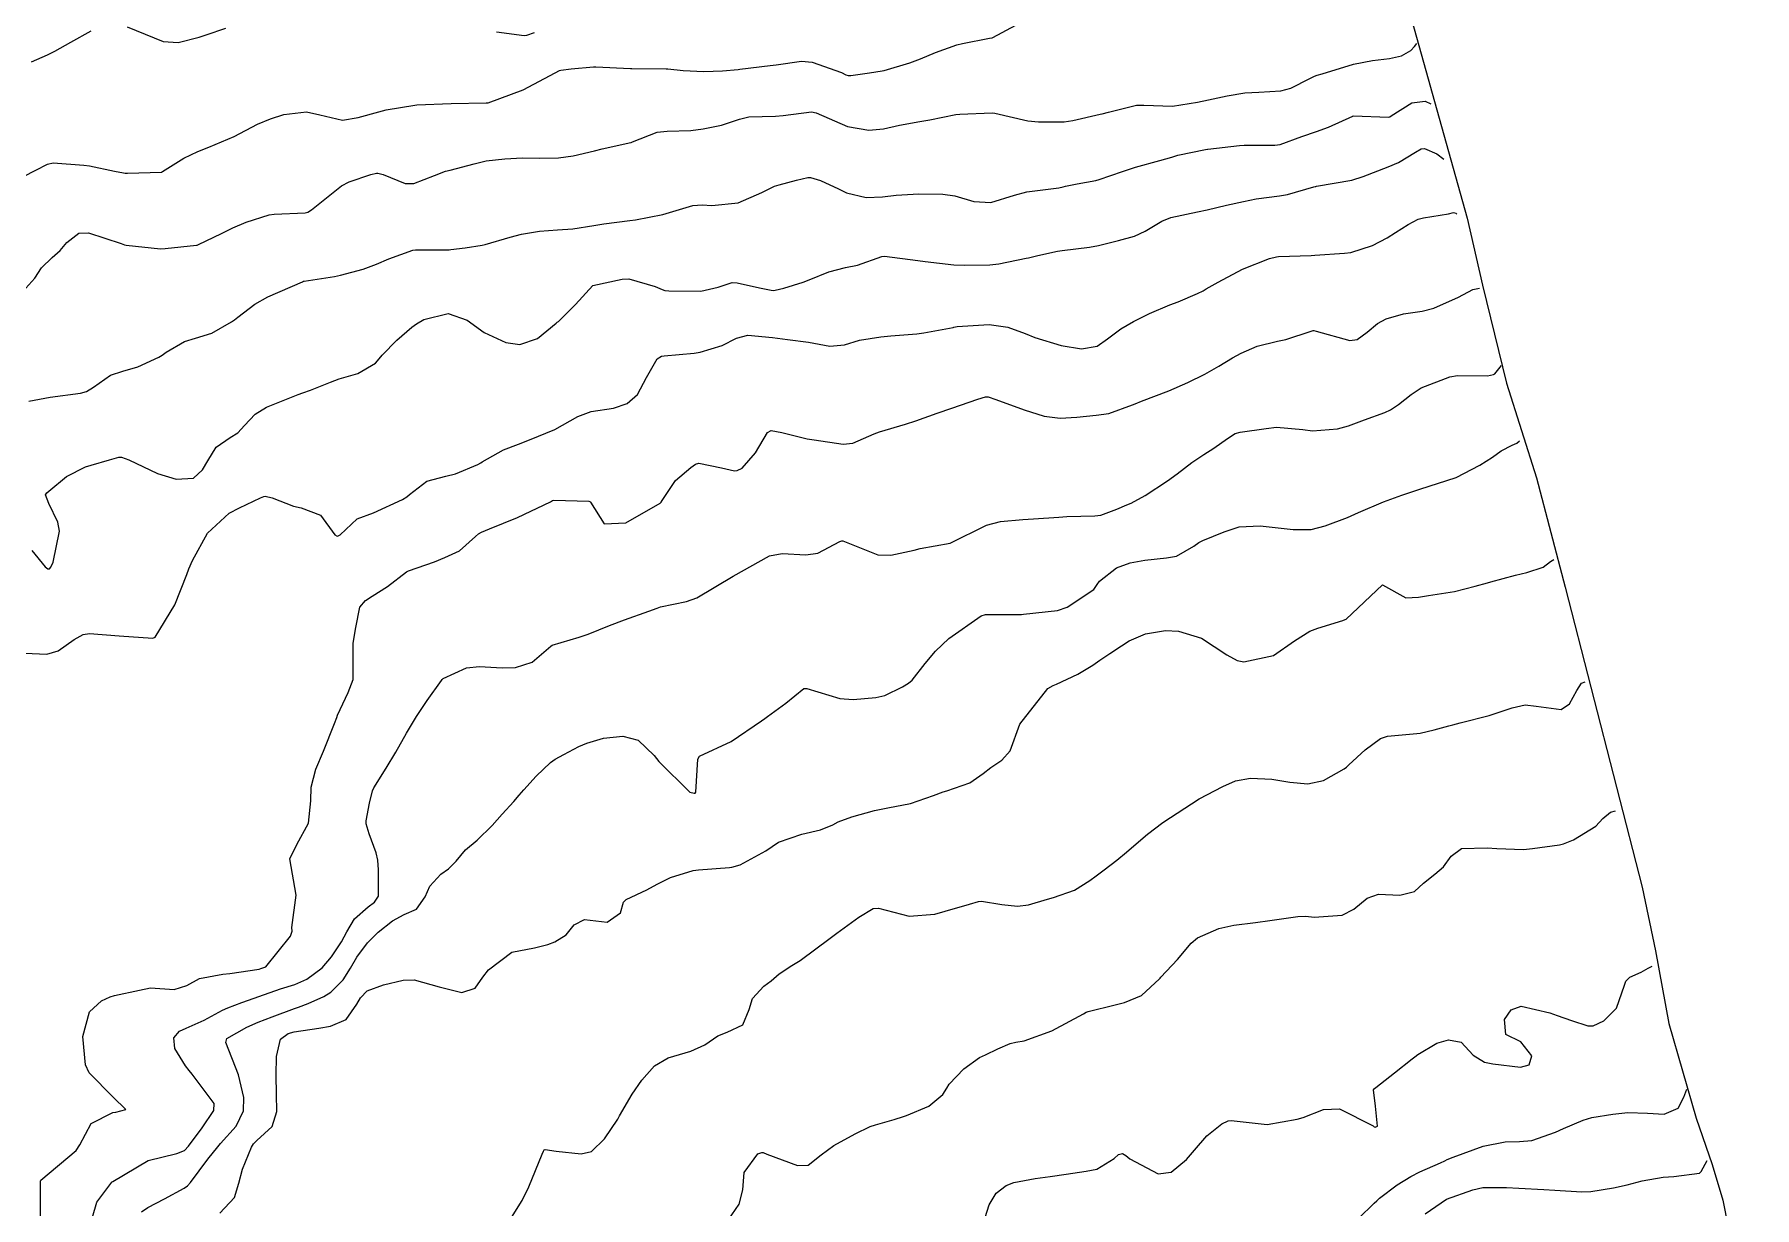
# Model space of a CAD drawing. Header units: metres. Extents: x 318500 to 325275, y 7408834 to 7428799.
# Drawn here: x 322350.6 to 322446, y 7417301.3 to 7417366.4 of the extents above; entities that cross this region are included whole.
import ezdxf

# ---------------------------------------------------------------- set-up
doc = ezdxf.new("R2010")
doc.units = ezdxf.units.M
doc.header["$MEASUREMENT"] = 0
for name, color, linetype in [('Area', 45, 'Continuous'), ('Curvas de Nivel 1m', 11, 'Continuous'), ('Curvas de Nivel 5m', 15, 'Continuous')]:
    doc.layers.add(name, color=color, linetype=linetype)

msp = doc.modelspace()

# ---------------------------------------------------------------- linework, layer by layer
at = {"layer": 'Area'}
msp.add_lwpolyline([(322425.91, 7417370.867), (322430.019, 7417356.193), (322430.862, 7417352.482), (322432.203, 7417347.04), (322433.855, 7417341.788), (322435.442, 7417335.736), (322439.715, 7417319.094), (322440.465, 7417315.565), (322441.198, 7417311.539), (322442.713, 7417306.294), (322443.599, 7417303.734), (322444.187, 7417301.75), (322445.955, 7417292.852)], dxfattribs=at)
at = {"layer": 'Curvas de Nivel 1m', "flags": 128}
for points, elevation in [([(322349.967, 7417358.505), (322350.652, 7417358.86), (322351.293, 7417359.175), (322351.616, 7417359.249), (322353.308, 7417359.131), (322353.614, 7417359.087), (322355.003, 7417358.799), (322355.514, 7417358.697), (322355.609, 7417358.683), (322355.721, 7417358.677), (322357.61, 7417358.749), (322357.676, 7417358.769), (322358.854, 7417359.519), (322359.627, 7417359.881), (322360.238, 7417360.123), (322361.64, 7417360.71), (322362.94, 7417361.408), (322363.655, 7417361.693), (322364.394, 7417361.944), (322365.661, 7417362.09), (322366.39, 7417361.918), (322367.655, 7417361.632), (322368.515, 7417361.763), (322369.662, 7417362.09), (322370.08, 7417362.188), (322371.668, 7417362.457), (322371.779, 7417362.467), (322373.67, 7417362.55), (322375.625, 7417362.576), (322375.67, 7417362.579), (322375.729, 7417362.587), (322377.678, 7417363.304), (322379.454, 7417364.24), (322379.689, 7417364.377), (322379.76, 7417364.399), (322380.329, 7417364.464), (322381.571, 7417364.572), (322381.692, 7417364.571), (322383.631, 7417364.481), (322383.691, 7417364.48), (322385.608, 7417364.475), (322385.691, 7417364.471), (322386.54, 7417364.382), (322387.689, 7417364.317), (322388.719, 7417364.355), (322389.595, 7417364.438), (322389.692, 7417364.448), (322391.364, 7417364.654), (322391.696, 7417364.698), (322393.096, 7417364.902), (322393.698, 7417364.838), (322395.323, 7417364.266), (322395.571, 7417364.144), (322395.688, 7417364.098), (322395.849, 7417364.097), (322396.883, 7417364.248), (322397.581, 7417364.351), (322397.692, 7417364.373), (322399.114, 7417364.803), (322399.702, 7417365.032), (322400.529, 7417365.377), (322401.714, 7417365.791), (322402.025, 7417365.867), (322403.536, 7417366.162), (322403.685, 7417366.196), (322403.721, 7417366.207), (322404.985, 7417366.887)], 756), ([(322350.085, 7417352.304), (322350.594, 7417352.859), (322350.966, 7417353.429), (322351.547, 7417354.006), (322352.002, 7417354.395), (322352.369, 7417354.838), (322353.03, 7417355.366), (322353.568, 7417355.375), (322355.377, 7417354.793), (322355.559, 7417354.716), (322355.657, 7417354.69), (322357.556, 7417354.497), (322357.816, 7417354.506), (322359.559, 7417354.692), (322359.597, 7417354.702), (322359.668, 7417354.738), (322360.95, 7417355.338), (322361.574, 7417355.654), (322362.305, 7417355.977), (322363.585, 7417356.372), (322363.86, 7417356.412), (322365.588, 7417356.494), (322365.724, 7417356.522), (322365.928, 7417356.655), (322367.604, 7417357.986), (322368.022, 7417358.21), (322369.232, 7417358.614), (322369.542, 7417358.679), (322369.611, 7417358.681), (322369.916, 7417358.605), (322371.126, 7417358.108), (322371.605, 7417358.119), (322372.753, 7417358.563), (322373.369, 7417358.799), (322373.615, 7417358.859), (322374.95, 7417359.207), (322375.623, 7417359.366), (322376.653, 7417359.486), (322377.625, 7417359.527), (322378.6, 7417359.511), (322379.626, 7417359.535), (322380.444, 7417359.646), (322381.632, 7417359.921), (322382.047, 7417360.031), (322383.639, 7417360.385), (322383.665, 7417360.394), (322383.735, 7417360.419), (322385.098, 7417360.949), (322385.649, 7417361.017), (322386.969, 7417361.058), (322387.652, 7417361.14), (322388.665, 7417361.344), (322389.66, 7417361.682), (322390.193, 7417361.801), (322391.663, 7417361.85), (322392.084, 7417361.885), (322393.667, 7417362.094), (322393.917, 7417362.036), (322395.655, 7417361.278), (322396.835, 7417361.065), (322397.654, 7417361.147), (322398.542, 7417361.341), (322399.66, 7417361.545), (322400.226, 7417361.637), (322401.666, 7417361.93), (322401.889, 7417361.956), (322403.668, 7417362.027), (322403.82, 7417362.006), (322405.662, 7417361.58), (322406.254, 7417361.528), (322407.662, 7417361.538), (322408.151, 7417361.606), (322409.668, 7417361.956), (322409.769, 7417361.978), (322410.123, 7417362.073), (322411.674, 7417362.448), (322412.093, 7417362.463), (322413.674, 7417362.395), (322415.063, 7417362.619), (322415.681, 7417362.75), (322416.705, 7417362.964), (322417.687, 7417363.135), (322418.469, 7417363.177), (322419.69, 7417363.241), (322420.233, 7417363.394), (322421.292, 7417363.924), (322421.559, 7417364.064), (322421.702, 7417364.119), (322421.983, 7417364.196), (322423.708, 7417364.719), (322424.759, 7417364.923), (322425.712, 7417365.04), (322426.372, 7417365.195), (322426.901, 7417365.487), (322427.105, 7417365.706), (322427.22, 7417365.87)], 757), ([(322350.251, 7417346.053), (322351.444, 7417346.274), (322353.117, 7417346.495), (322353.448, 7417346.583), (322353.839, 7417346.814), (322354.78, 7417347.48), (322355.464, 7417347.716), (322356.308, 7417347.941), (322357.476, 7417348.482), (322357.653, 7417348.592), (322357.876, 7417348.764), (322358.883, 7417349.355), (322359.492, 7417349.534), (322360.403, 7417349.82), (322361.506, 7417350.446), (322361.663, 7417350.553), (322361.853, 7417350.707), (322362.8, 7417351.414), (322363.521, 7417351.822), (322365.425, 7417352.662), (322365.496, 7417352.695), (322365.531, 7417352.705), (322367.205, 7417352.965), (322367.536, 7417353.031), (322368.796, 7417353.362), (322369.545, 7417353.635), (322370.216, 7417353.934), (322371.558, 7417354.421), (322371.696, 7417354.44), (322373.558, 7417354.44), (322373.662, 7417354.446), (322374.45, 7417354.541), (322375.403, 7417354.691), (322375.563, 7417354.727), (322376.942, 7417355.136), (322377.572, 7417355.298), (322378.584, 7417355.475), (322379.576, 7417355.544), (322380.431, 7417355.607), (322381.58, 7417355.779), (322382.139, 7417355.884), (322383.585, 7417356.068), (322383.901, 7417356.1), (322385.406, 7417356.393), (322385.591, 7417356.447), (322387.083, 7417356.888), (322387.596, 7417356.927), (322388.13, 7417356.897), (322389.597, 7417357.049), (322390.903, 7417357.621), (322391.606, 7417357.956), (322391.875, 7417358.04), (322392.827, 7417358.298), (322393.454, 7417358.45), (322393.612, 7417358.45), (322394.155, 7417358.282), (322395.15, 7417357.811), (322395.603, 7417357.601), (322396.689, 7417357.332), (322397.601, 7417357.376), (322398.36, 7417357.465), (322399.603, 7417357.531), (322400.943, 7417357.529), (322401.602, 7417357.423), (322402.657, 7417357.112), (322403.599, 7417357.052), (322404.918, 7417357.456), (322405.605, 7417357.648), (322407.372, 7417357.868), (322407.608, 7417357.934), (322407.739, 7417357.969), (322408.391, 7417358.092), (322409.418, 7417358.277), (322409.614, 7417358.329), (322410.897, 7417358.785), (322411.624, 7417359.014), (322412.981, 7417359.38), (322413.636, 7417359.581), (322413.977, 7417359.676), (322415.506, 7417360.001), (322415.617, 7417360.023), (322415.64, 7417360.024), (322417.4, 7417360.217), (322417.644, 7417360.23), (322419.356, 7417360.232), (322419.645, 7417360.279), (322420.854, 7417360.726), (322421.656, 7417361.001), (322422.336, 7417361.234), (322423.669, 7417361.849), (322423.703, 7417361.856), (322425.669, 7417361.797), (322425.721, 7417361.808), (322425.798, 7417361.859), (322426.947, 7417362.582), (322427.683, 7417362.683), (322428.01, 7417362.53)], 758), ([(322350.429, 7417337.764), (322351.163, 7417336.852), (322351.318, 7417336.745), (322351.409, 7417336.758), (322351.476, 7417336.848), (322351.601, 7417337.122), (322351.965, 7417338.841), (322351.858, 7417339.345), (322351.365, 7417340.366), (322351.175, 7417340.852), (322351.255, 7417340.968), (322351.373, 7417341.058), (322352.347, 7417341.874), (322353.394, 7417342.405), (322353.713, 7417342.497), (322354.74, 7417342.8), (322355.253, 7417342.941), (322355.402, 7417342.941), (322355.806, 7417342.786), (322357.389, 7417342.032), (322358.425, 7417341.714), (322359.386, 7417341.784), (322359.893, 7417342.232), (322360.181, 7417342.728), (322360.642, 7417343.491), (322361.42, 7417344.027), (322361.843, 7417344.286), (322362.227, 7417344.702), (322362.804, 7417345.329), (322363.44, 7417345.719), (322365.19, 7417346.406), (322365.448, 7417346.502), (322365.872, 7417346.654), (322366.989, 7417347.105), (322367.46, 7417347.277), (322368.498, 7417347.586), (322369.473, 7417348.151), (322369.684, 7417348.4), (322369.849, 7417348.604), (322370.662, 7417349.423), (322371.503, 7417350.145), (322371.753, 7417350.33), (322372.158, 7417350.57), (322373.514, 7417350.908), (322374.569, 7417350.539), (322375.5, 7417349.853), (322376.708, 7417349.295), (322377.49, 7417349.192), (322378.461, 7417349.52), (322379.509, 7417350.378), (322379.561, 7417350.418), (322379.622, 7417350.469), (322380.58, 7417351.399), (322381.53, 7417352.45), (322383.161, 7417352.8), (322383.536, 7417352.827), (322384.987, 7417352.398), (322385.371, 7417352.235), (322385.528, 7417352.182), (322385.753, 7417352.163), (322387.528, 7417352.141), (322388.483, 7417352.356), (322389.251, 7417352.628), (322389.534, 7417352.601), (322390.769, 7417352.321), (322391.415, 7417352.198), (322391.529, 7417352.187), (322391.644, 7417352.193), (322392.128, 7417352.304), (322393.193, 7417352.636), (322393.537, 7417352.768), (322394.612, 7417353.206), (322395.548, 7417353.446), (322396.208, 7417353.592), (322397.557, 7417354.059), (322397.71, 7417354.076), (322399.554, 7417353.842), (322399.969, 7417353.788), (322401.551, 7417353.6), (322402.134, 7417353.589), (322403.552, 7417353.6), (322404.046, 7417353.652), (322405.558, 7417353.97), (322405.689, 7417353.997), (322406.206, 7417354.12), (322407.306, 7417354.361), (322407.564, 7417354.398), (322409.076, 7417354.576), (322409.569, 7417354.681), (322410.688, 7417354.948), (322411.577, 7417355.189), (322412.158, 7417355.465), (322413.079, 7417356.028), (322413.593, 7417356.228), (322415.069, 7417356.535), (322415.6, 7417356.652), (322416.673, 7417356.914), (322417.607, 7417357.122), (322418.31, 7417357.259), (322419.612, 7417357.429), (322420.046, 7417357.503), (322421.517, 7417357.921), (322421.597, 7417357.943), (322421.62, 7417357.95), (322421.661, 7417357.96), (322423.624, 7417358.3), (322424.247, 7417358.501), (322425.632, 7417359.044), (322426.206, 7417359.282), (322427.143, 7417359.845), (322427.459, 7417360.025), (322427.643, 7417360.05), (322428.335, 7417359.751), (322428.73, 7417359.47)], 759), ([(322350.909, 7417300.839), (322350.909, 7417302.81), (322350.926, 7417302.849), (322352.887, 7417304.508), (322353.09, 7417304.817), (322353.715, 7417306), (322354.917, 7417306.605), (322355.075, 7417306.631), (322355.636, 7417306.783), (322354.93, 7417307.451), (322353.608, 7417308.81), (322353.399, 7417309.258), (322353.255, 7417310.816), (322353.617, 7417312.185), (322354.295, 7417312.801), (322354.77, 7417313.027), (322355.005, 7417313.097), (322356.387, 7417313.399), (322357.011, 7417313.52), (322358.325, 7417313.436), (322359.014, 7417313.645), (322359.717, 7417314.032), (322361.024, 7417314.281), (322361.412, 7417314.319), (322363.028, 7417314.564), (322363.132, 7417314.585), (322363.401, 7417314.684), (322364.761, 7417316.378), (322364.867, 7417316.663), (322364.849, 7417316.867), (322365.08, 7417318.66), (322364.735, 7417320.666), (322365.118, 7417321.465), (322365.765, 7417322.65), (322365.905, 7417323.892), (322365.912, 7417324.649), (322366.168, 7417325.652), (322366.591, 7417326.639), (322367.205, 7417328.166), (322367.331, 7417328.506), (322367.375, 7417328.628), (322367.961, 7417329.89), (322368.238, 7417330.62), (322368.236, 7417331.639), (322368.24, 7417332.62), (322368.393, 7417333.505), (322368.611, 7417334.617), (322368.921, 7417334.988), (322369.299, 7417335.225), (322370.144, 7417335.761), (322371.208, 7417336.582), (322371.276, 7417336.625), (322371.321, 7417336.643), (322372.745, 7417337.142), (322373.332, 7417337.371), (322374.136, 7417337.745), (322375.021, 7417338.533), (322375.195, 7417338.688), (322375.352, 7417338.778), (322375.799, 7417338.968), (322377.361, 7417339.589), (322379.179, 7417340.473), (322379.303, 7417340.54), (322379.371, 7417340.564), (322381.317, 7417340.505), (322381.371, 7417340.488), (322381.408, 7417340.449), (322382.156, 7417339.236), (322383.359, 7417339.306), (322385.27, 7417340.391), (322385.32, 7417340.441), (322385.372, 7417340.53), (322386.123, 7417341.648), (322386.959, 7417342.374), (322387.226, 7417342.549), (322387.404, 7417342.608), (322388.668, 7417342.351), (322389.398, 7417342.188), (322389.532, 7417342.204), (322389.808, 7417342.334), (322390.555, 7417343.181), (322391.226, 7417344.313), (322391.431, 7417344.415), (322392.022, 7417344.304), (322393.425, 7417343.959), (322393.816, 7417343.892), (322395.421, 7417343.66), (322395.951, 7417343.723), (322397.138, 7417344.234), (322397.431, 7417344.342), (322398.88, 7417344.771), (322399.437, 7417344.954), (322400.628, 7417345.379), (322401.445, 7417345.66), (322402.89, 7417346.158), (322403.314, 7417346.291), (322403.452, 7417346.289), (322403.879, 7417346.146), (322405.444, 7417345.569), (322406.552, 7417345.218), (322407.445, 7417345.094), (322408.369, 7417345.163), (322409.448, 7417345.269), (322410.15, 7417345.363), (322411.457, 7417345.848), (322411.6, 7417345.906), (322411.962, 7417346.042), (322413.466, 7417346.614), (322414.533, 7417347.072), (322415.475, 7417347.547), (322416.245, 7417347.989), (322417.012, 7417348.452), (322417.491, 7417348.714), (322418.366, 7417349.088), (322419.502, 7417349.377), (322419.968, 7417349.471), (322421.37, 7417349.921), (322421.473, 7417349.958), (322421.511, 7417349.958), (322421.638, 7417349.918), (322423.503, 7417349.403), (322423.918, 7417349.469), (322424.47, 7417349.876), (322425.041, 7417350.343), (322425.521, 7417350.61), (322426.486, 7417350.89), (322427.528, 7417351.037), (322428.164, 7417351.197), (322429.54, 7417351.81), (322430.326, 7417352.228), (322430.7, 7417352.31)], 761), ([(322353.797, 7417300.806), (322354.022, 7417301.633), (322354.869, 7417302.749), (322354.888, 7417302.772), (322354.912, 7417302.79), (322356.882, 7417303.952), (322358.474, 7417304.334), (322358.888, 7417304.502), (322359.116, 7417304.737), (322359.875, 7417305.756), (322360.526, 7417306.716), (322360.528, 7417307.114), (322359.307, 7417308.735), (322359.151, 7417308.936), (322358.954, 7417309.19), (322358.364, 7417310.149), (322358.3, 7417310.75), (322358.606, 7417311.115), (322358.978, 7417311.277), (322359.979, 7417311.731), (322360.994, 7417312.28), (322361.288, 7417312.415), (322362.065, 7417312.699), (322362.751, 7417312.945), (322363.005, 7417313.038), (322364.212, 7417313.472), (322365.016, 7417313.71), (322365.678, 7417313.992), (322366.526, 7417314.638), (322367.036, 7417315.241), (322367.592, 7417316.077), (322367.886, 7417316.622), (322368.326, 7417317.353), (322369.071, 7417318.012), (322369.419, 7417318.261), (322369.647, 7417318.601), (322369.643, 7417320.06), (322369.611, 7417320.602), (322369.517, 7417321.007), (322369.124, 7417322.05), (322368.967, 7417322.612), (322368.959, 7417322.786), (322369.147, 7417323.765), (322369.314, 7417324.451), (322369.381, 7417324.607), (322370.073, 7417325.7), (322370.616, 7417326.589), (322371.201, 7417327.632), (322371.756, 7417328.572), (322372.345, 7417329.441), (322373.144, 7417330.551), (322373.182, 7417330.609), (322373.242, 7417330.661), (322374.529, 7417331.259), (322375.252, 7417331.338), (322376.5, 7417331.263), (322377.252, 7417331.281), (322378.164, 7417331.578), (322379.208, 7417332.471), (322379.27, 7417332.512), (322380.769, 7417332.962), (322381.277, 7417333.135), (322382.449, 7417333.6), (322383.285, 7417333.919), (322384.635, 7417334.4), (322385.108, 7417334.578), (322385.294, 7417334.639), (322386.731, 7417334.943), (322387.302, 7417335.137), (322389.32, 7417336.34), (322391.337, 7417337.466), (322392.038, 7417337.605), (322393.338, 7417337.521), (322394.007, 7417337.613), (322395.229, 7417338.262), (322395.35, 7417338.309), (322395.396, 7417338.305), (322395.495, 7417338.258), (322397.34, 7417337.533), (322398.062, 7417337.5), (322399.344, 7417337.784), (322399.681, 7417337.869), (322401.35, 7417338.18), (322403.36, 7417339.178), (322404.14, 7417339.365), (322405.37, 7417339.476), (322405.975, 7417339.517), (322407.373, 7417339.613), (322407.812, 7417339.654), (322409.374, 7417339.681), (322409.712, 7417339.73), (322410.595, 7417340.058), (322411.136, 7417340.299), (322411.383, 7417340.398), (322412.17, 7417340.821), (322413.396, 7417341.622), (322413.927, 7417342.012), (322414.756, 7417342.653), (322415.416, 7417343.086), (322415.974, 7417343.432), (322416.732, 7417343.977), (322417.16, 7417344.247), (322417.435, 7417344.329), (322418.864, 7417344.523), (322419.44, 7417344.598), (322420.897, 7417344.466), (322421.437, 7417344.406), (322422.834, 7417344.504), (322423.442, 7417344.672), (322424.322, 7417345.001), (322425.453, 7417345.411), (322425.757, 7417345.556), (322426.215, 7417345.852), (322426.905, 7417346.406), (322427.469, 7417346.786), (322429.052, 7417347.392), (322429.477, 7417347.461), (322431.145, 7417347.453), (322431.477, 7417347.525), (322431.547, 7417347.569), (322431.92, 7417348.03)], 762), ([(322356.514, 7417301.104), (322356.849, 7417301.349), (322357.785, 7417301.827), (322358.865, 7417302.407), (322359.054, 7417302.55), (322359.217, 7417302.735), (322360.179, 7417304.016), (322360.736, 7417304.712), (322360.807, 7417304.796), (322360.893, 7417304.886), (322361.754, 7417305.855), (322362.154, 7417306.698), (322362.182, 7417307.447), (322361.89, 7417308.701), (322361.184, 7417310.492), (322361.244, 7417310.707), (322362.341, 7417311.335), (322362.984, 7417311.61), (322363.745, 7417311.922), (322364.996, 7417312.374), (322365.209, 7417312.445), (322365.747, 7417312.649), (322366.61, 7417313.032), (322367.01, 7417313.286), (322367.681, 7417313.962), (322368.098, 7417314.619), (322368.439, 7417315.212), (322369.044, 7417316.013), (322369.638, 7417316.601), (322370.42, 7417317.229), (322371.065, 7417317.577), (322371.756, 7417317.883), (322372.227, 7417318.563), (322372.487, 7417319.162), (322373.099, 7417319.826), (322373.538, 7417320.111), (322373.962, 7417320.541), (322374.473, 7417321.18), (322375.122, 7417321.713), (322375.957, 7417322.518), (322376.501, 7417323.148), (322377.15, 7417323.858), (322377.45, 7417324.201), (322377.699, 7417324.492), (322378.397, 7417325.256), (322379.183, 7417326.008), (322379.452, 7417326.201), (322379.917, 7417326.463), (322380.751, 7417326.898), (322381.196, 7417327.088), (322382.118, 7417327.355), (322383.201, 7417327.471), (322384.039, 7417327.248), (322384.94, 7417326.394), (322385.185, 7417326.073), (322386.913, 7417324.372), (322387.159, 7417324.309), (322387.208, 7417324.32), (322387.237, 7417324.369), (322387.361, 7417326.193), (322387.449, 7417326.366), (322389.198, 7417327.176), (322390.89, 7417328.315), (322391.07, 7417328.454), (322391.214, 7417328.559), (322392.228, 7417329.297), (322393.237, 7417330.11), (322393.406, 7417330.119), (322395.23, 7417329.568), (322395.965, 7417329.513), (322397.231, 7417329.616), (322397.734, 7417329.726), (322398.706, 7417330.215), (322399.044, 7417330.411), (322399.246, 7417330.585), (322399.96, 7417331.499), (322400.534, 7417332.191), (322401.277, 7417332.881), (322403.073, 7417334.153), (322403.301, 7417334.211), (322405.216, 7417334.216), (322405.301, 7417334.224), (322405.415, 7417334.242), (322407.303, 7417334.439), (322407.845, 7417334.631), (322409.315, 7417335.61), (322409.503, 7417335.883), (322409.635, 7417336.067), (322410.575, 7417336.814), (322411.336, 7417337.087), (322412.152, 7417337.224), (322413.34, 7417337.352), (322413.907, 7417337.447), (322414.851, 7417337.997), (322415.135, 7417338.212), (322415.355, 7417338.329), (322416.534, 7417338.807), (322417.367, 7417339.086), (322418.541, 7417339.126), (322419.366, 7417339.032), (322420.365, 7417338.925), (322421.365, 7417338.934), (322422.141, 7417339.13), (322423.376, 7417339.594), (322423.58, 7417339.684), (322423.996, 7417339.881), (322425.386, 7417340.466), (322426.401, 7417340.839), (322427.393, 7417341.164), (322429.4, 7417341.81), (322430.71, 7417342.491), (322431.417, 7417342.933), (322431.907, 7417343.291), (322432.512, 7417343.6), (322432.774, 7417343.724), (322432.91, 7417343.85)], 763), ([(322360.845, 7417301.027), (322361.666, 7417301.894), (322361.897, 7417302.7), (322362.1, 7417303.476), (322362.608, 7417304.693), (322362.713, 7417304.872), (322362.896, 7417305.064), (322363.76, 7417305.824), (322364.02, 7417306.673), (322363.987, 7417307.621), (322363.966, 7417308.675), (322363.999, 7417309.713), (322364.214, 7417310.671), (322364.644, 7417310.996), (322364.976, 7417311.089), (322366.338, 7417311.281), (322366.981, 7417311.396), (322367.851, 7417311.758), (322368.445, 7417312.616), (322368.646, 7417312.973), (322369.011, 7417313.362), (322369.922, 7417313.691), (322371.02, 7417313.946), (322371.631, 7417313.96), (322373.015, 7417313.579), (322374.278, 7417313.27), (322375.015, 7417313.508), (322375.438, 7417314.11), (322375.75, 7417314.519), (322377.04, 7417315.505), (322378.3, 7417315.739), (322379.044, 7417315.919), (322379.434, 7417316.079), (322380.062, 7417316.46), (322380.492, 7417317.022), (322381.063, 7417317.313), (322382.332, 7417317.16), (322383.069, 7417317.683), (322383.23, 7417318.265), (322383.377, 7417318.416), (322384.527, 7417318.96), (322385.093, 7417319.272), (322385.836, 7417319.645), (322387.105, 7417320.027), (322387.401, 7417320.07), (322389.108, 7417320.193), (322389.236, 7417320.21), (322389.71, 7417320.331), (322391.118, 7417321.121), (322391.833, 7417321.593), (322393.128, 7417322.045), (322394.159, 7417322.275), (322394.845, 7417322.554), (322395.137, 7417322.723), (322395.899, 7417323.006), (322397.151, 7417323.355), (322397.883, 7417323.492), (322399.155, 7417323.738), (322400.418, 7417324.191), (322400.96, 7417324.386), (322401.164, 7417324.441), (322402.445, 7417324.887), (322403.179, 7417325.399), (322403.596, 7417325.734), (322404.216, 7417326.14), (322404.676, 7417326.657), (322405.22, 7417328.13), (322406.761, 7417330.107), (322407.064, 7417330.282), (322407.244, 7417330.352), (322408.423, 7417330.912), (322409.26, 7417331.418), (322409.643, 7417331.687), (322410.208, 7417332.061), (322410.847, 7417332.483), (322411.281, 7417332.755), (322412.171, 7417333.153), (322413.29, 7417333.333), (322414.004, 7417333.295), (322415.284, 7417332.904), (322416.698, 7417331.976), (322417.266, 7417331.672), (322417.637, 7417331.592), (322419.27, 7417331.94), (322420.438, 7417332.767), (322421.291, 7417333.285), (322421.732, 7417333.467), (322423.118, 7417333.892), (322423.257, 7417333.933), (322423.301, 7417333.959), (322425.32, 7417335.86), (322426.614, 7417335.142), (322427.313, 7417335.17), (322427.874, 7417335.265), (322429.317, 7417335.501), (322430.457, 7417335.793), (322431.135, 7417335.971), (322431.324, 7417336.02), (322432.696, 7417336.4), (322433.332, 7417336.548), (322434.233, 7417336.85), (322434.629, 7417337.165), (322434.83, 7417337.26)], 764), ([(322388.84, 7417300.34), (322389.652, 7417301.534), (322389.859, 7417302.325), (322389.933, 7417303.276), (322390.69, 7417304.313), (322390.901, 7417304.387), (322390.975, 7417304.384), (322391.18, 7417304.307), (322392.891, 7417303.676), (322393.482, 7417303.691), (322394.187, 7417304.271), (322394.905, 7417304.772), (322396.088, 7417305.419), (322396.916, 7417305.826), (322397.213, 7417305.931), (322398.242, 7417306.217), (322398.752, 7417306.382), (322398.923, 7417306.438), (322400.17, 7417306.953), (322400.941, 7417307.604), (322401.16, 7417307.963), (322401.294, 7417308.175), (322402.097, 7417309.029), (322402.973, 7417309.651), (322403.307, 7417309.815), (322403.994, 7417310.14), (322404.674, 7417310.443), (322404.984, 7417310.506), (322405.449, 7417310.587), (322406.99, 7417311.134), (322408.733, 7417312.074), (322408.898, 7417312.175), (322409.002, 7417312.215), (322410.493, 7417312.57), (322411.01, 7417312.7), (322411.951, 7417313.1), (322412.957, 7417314.021), (322412.991, 7417314.06), (322413.031, 7417314.106), (322413.961, 7417315.091), (322414.72, 7417315.995), (322415.063, 7417316.287), (322416.245, 7417316.802), (322417.07, 7417316.992), (322418.271, 7417317.151), (322419.073, 7417317.258), (322420.63, 7417317.471), (322421.076, 7417317.486), (322421.538, 7417317.443), (322423.077, 7417317.544), (322423.732, 7417317.88), (322424.474, 7417318.484), (322425.093, 7417318.712), (322426.283, 7417318.652), (322427.096, 7417318.865), (322427.603, 7417319.324), (322428.228, 7417319.819), (322428.696, 7417320.234), (322429.125, 7417320.815), (322429.696, 7417321.237), (322431.133, 7417321.28), (322431.665, 7417321.239), (322433.132, 7417321.194), (322433.64, 7417321.237), (322435.136, 7417321.452), (322435.357, 7417321.506), (322435.91, 7417321.718), (322437.148, 7417322.483), (322437.542, 7417322.91), (322437.968, 7417323.256), (322438.25, 7417323.33)], 766), ([(322403.081, 7417300.148), (322403.515, 7417301.489), (322403.905, 7417302.14), (322404.447, 7417302.564), (322404.879, 7417302.728), (322406.053, 7417302.942), (322406.885, 7417303.068), (322407.784, 7417303.189), (322408.889, 7417303.353), (322409.486, 7417303.469), (322410.435, 7417304.055), (322410.678, 7417304.276), (322410.903, 7417304.34), (322411.086, 7417304.231), (322411.308, 7417304.044), (322412.888, 7417303.2), (322413.596, 7417303.303), (322414.449, 7417303.997), (322414.905, 7417304.529), (322415.583, 7417305.313), (322416.415, 7417305.975), (322416.755, 7417306.139), (322416.923, 7417306.163), (322418.92, 7417305.94), (322420.592, 7417306.248), (322420.926, 7417306.337), (322422.049, 7417306.783), (322422.934, 7417306.809), (322424.801, 7417305.862), (322424.866, 7417305.808), (322424.919, 7417305.789), (322425.046, 7417305.858), (322424.936, 7417306.955), (322424.829, 7417307.862), (322424.876, 7417307.936), (322424.952, 7417307.987), (322425.995, 7417308.814), (322426.976, 7417309.593), (322427.108, 7417309.699), (322427.276, 7417309.827), (322428.342, 7417310.46), (322428.988, 7417310.634), (322429.692, 7417310.504), (322430.353, 7417309.789), (322430.974, 7417309.397), (322431.437, 7417309.309), (322432.971, 7417309.124), (322433.463, 7417309.254), (322433.604, 7417309.744), (322432.988, 7417310.528), (322432.158, 7417310.929), (322432.087, 7417311.764), (322432.461, 7417312.305), (322433.011, 7417312.503), (322434.609, 7417312.131), (322435.004, 7417311.99), (322435.807, 7417311.718), (322436.716, 7417311.423), (322436.997, 7417311.423), (322437.599, 7417311.691), (322438.294, 7417312.397), (322438.743, 7417313.674), (322438.811, 7417313.896), (322439.037, 7417314.109), (322439.674, 7417314.397), (322440.057, 7417314.606), (322440.27, 7417314.73)], 767), ([(322423.995, 7417300.731), (322424.866, 7417301.586), (322425.005, 7417301.721), (322425.151, 7417301.856), (322426.129, 7417302.594), (322426.889, 7417303.066), (322427.397, 7417303.32), (322428.544, 7417303.814), (322428.777, 7417303.935), (322428.902, 7417303.998), (322429.236, 7417304.138), (322430.91, 7417304.74), (322432.127, 7417304.976), (322432.912, 7417304.995), (322433.6, 7417305.056), (322434.918, 7417305.522), (322435.358, 7417305.723), (322436.445, 7417306.19), (322436.929, 7417306.333), (322438.094, 7417306.521), (322438.934, 7417306.606), (322440.024, 7417306.569), (322440.933, 7417306.524), (322441.719, 7417306.858), (322442.032, 7417307.465), (322442.19, 7417307.91)], 768), ([(322427.682, 7417300.997), (322428.87, 7417301.81), (322430.337, 7417302.33), (322430.88, 7417302.442), (322432.189, 7417302.451), (322432.88, 7417302.422), (322434.271, 7417302.344), (322434.879, 7417302.301), (322436.378, 7417302.207), (322436.878, 7417302.233), (322438.123, 7417302.44), (322438.884, 7417302.608), (322439.719, 7417302.83), (322440.891, 7417303.023), (322441.473, 7417303.06), (322442.894, 7417303.253), (322442.987, 7417303.347), (322443.32, 7417303.95)], 769)]:
    msp.add_lwpolyline(points, dxfattribs=dict(at, elevation=elevation))
at = {"layer": 'Curvas de Nivel 5m', "flags": 128}
for points, elevation in [([(322355.72, 7417366.79), (322357.708, 7417365.976), (322358.545, 7417365.92), (322359.712, 7417366.219), (322360.091, 7417366.358), (322361.185, 7417366.718)], 755), ([(322350.406, 7417364.863), (322351.299, 7417365.251), (322351.699, 7417365.441), (322352.594, 7417365.949), (322353.716, 7417366.568)], 755), ([(322376.196, 7417366.523), (322377.717, 7417366.326), (322377.873, 7417366.343), (322378.295, 7417366.491)], 755), ([(322350.04, 7417332.081), (322351.258, 7417332.023), (322351.893, 7417332.208), (322352.774, 7417332.827), (322353.273, 7417333.104), (322353.63, 7417333.171), (322355.272, 7417333.029), (322357.13, 7417332.912), (322357.272, 7417332.966), (322358.363, 7417334.754), (322359.012, 7417336.441), (322359.13, 7417336.743), (322359.327, 7417337.204), (322360.168, 7417338.728), (322361.361, 7417339.834), (322361.936, 7417340.133), (322363.106, 7417340.693), (322363.298, 7417340.763), (322363.371, 7417340.772), (322363.756, 7417340.684), (322364.928, 7417340.229), (322365.365, 7417340.138), (322366.437, 7417339.72), (322367.232, 7417338.632), (322367.349, 7417338.565), (322367.408, 7417338.571), (322367.527, 7417338.628), (322368.459, 7417339.519), (322369.362, 7417339.851), (322370.981, 7417340.586), (322371.22, 7417340.735), (322371.374, 7417340.875), (322372.336, 7417341.615), (322373.39, 7417341.895), (322373.918, 7417342.019), (322375.153, 7417342.532), (322375.314, 7417342.618), (322375.402, 7417342.682), (322376.579, 7417343.345), (322377.417, 7417343.661), (322378.019, 7417343.893), (322379.43, 7417344.47), (322380.698, 7417345.196), (322381.44, 7417345.473), (322382.674, 7417345.664), (322383.445, 7417345.915), (322384.008, 7417346.412), (322384.509, 7417347.359), (322385.105, 7417348.396), (322385.334, 7417348.54), (322385.483, 7417348.56), (322387.152, 7417348.707), (322387.486, 7417348.764), (322388.709, 7417349.135), (322389.498, 7417349.533), (322390.13, 7417349.701), (322391.499, 7417349.576), (322392.334, 7417349.466), (322393.495, 7417349.319), (322394.673, 7417349.092), (322395.493, 7417349.16), (322396.313, 7417349.433), (322397.501, 7417349.611), (322398.053, 7417349.674), (322399.504, 7417349.783), (322399.881, 7417349.828), (322401.509, 7417350.137), (322401.544, 7417350.145), (322401.74, 7417350.177), (322403.512, 7417350.303), (322404.549, 7417350.14), (322405.505, 7417349.792), (322406.047, 7417349.577), (322407.496, 7417349.135), (322408.633, 7417348.942), (322409.495, 7417349.093), (322410.068, 7417349.497), (322410.808, 7417350.057), (322411.514, 7417350.467), (322412.393, 7417350.907), (322413.53, 7417351.38), (322413.991, 7417351.558), (322415.057, 7417352.005), (322415.373, 7417352.17), (322415.543, 7417352.269), (322416.203, 7417352.646), (322417.554, 7417353.37), (322419.061, 7417353.947), (322419.45, 7417354.054), (322419.562, 7417354.066), (322421.362, 7417354.124), (322421.563, 7417354.13), (322423.212, 7417354.249), (322423.566, 7417354.295), (322424.765, 7417354.68), (322425.579, 7417355.103), (322426.048, 7417355.39), (322426.753, 7417355.848), (322427.303, 7417356.135), (322427.596, 7417356.21), (322428.98, 7417356.439), (322429.256, 7417356.5), (322429.381, 7417356.467), (322429.45, 7417356.42)], 760), ([(322376.84, 7417300.5), (322377.621, 7417301.726), (322377.982, 7417302.483), (322378.722, 7417304.306), (322378.792, 7417304.471), (322378.829, 7417304.533), (322378.891, 7417304.563), (322379.493, 7417304.464), (322380.889, 7417304.31), (322381.452, 7417304.442), (322382.174, 7417305.158), (322382.917, 7417306.247), (322383.019, 7417306.419), (322383.719, 7417307.627), (322384.243, 7417308.401), (322384.958, 7417309.199), (322385.708, 7417309.637), (322386.966, 7417310.004), (322387.745, 7417310.358), (322388.469, 7417310.856), (322388.981, 7417311.066), (322389.85, 7417311.465), (322390.207, 7417312.322), (322390.396, 7417312.932), (322391.02, 7417313.614), (322391.414, 7417313.917), (322391.872, 7417314.302), (322392.566, 7417314.763), (322393.038, 7417315.044), (322394.699, 7417316.265), (322395.063, 7417316.545), (322396.275, 7417317.445), (322397.077, 7417317.927), (322397.375, 7417317.929), (322399.073, 7417317.487), (322400.496, 7417317.611), (322401.076, 7417317.778), (322402.416, 7417318.16), (322402.927, 7417318.308), (322403.083, 7417318.327), (322404.216, 7417318.139), (322405.079, 7417318.046), (322405.686, 7417318.121), (322406.746, 7417318.444), (322407.086, 7417318.52), (322408.248, 7417318.927), (322409.101, 7417319.465), (322409.443, 7417319.729), (322409.884, 7417320.062), (322410.581, 7417320.593), (322411.125, 7417321.035), (322411.665, 7417321.509), (322412.282, 7417322.033), (322413.147, 7417322.68), (322415.16, 7417323.99), (322416.462, 7417324.686), (322417.175, 7417325.001), (322418, 7417325.136), (322419.177, 7417325.085), (322420.177, 7417324.923), (322421.174, 7417324.822), (322422.054, 7417325.024), (322423.187, 7417325.659), (322423.322, 7417325.754), (322423.464, 7417325.886), (322424.354, 7417326.722), (322425.212, 7417327.339), (322425.6, 7417327.468), (322427.217, 7417327.612), (322427.409, 7417327.636), (322428.185, 7417327.82), (322428.996, 7417328.039), (322429.223, 7417328.106), (322429.631, 7417328.211), (322431.228, 7417328.611), (322432.512, 7417329.04), (322433.235, 7417329.202), (322433.845, 7417329.133), (322435.232, 7417328.943), (322435.695, 7417329.264), (322436.102, 7417330.011), (322436.357, 7417330.412), (322436.56, 7417330.48)], 765)]:
    msp.add_lwpolyline(points, dxfattribs=dict(at, elevation=elevation))

doc.saveas('drawing.dxf')
